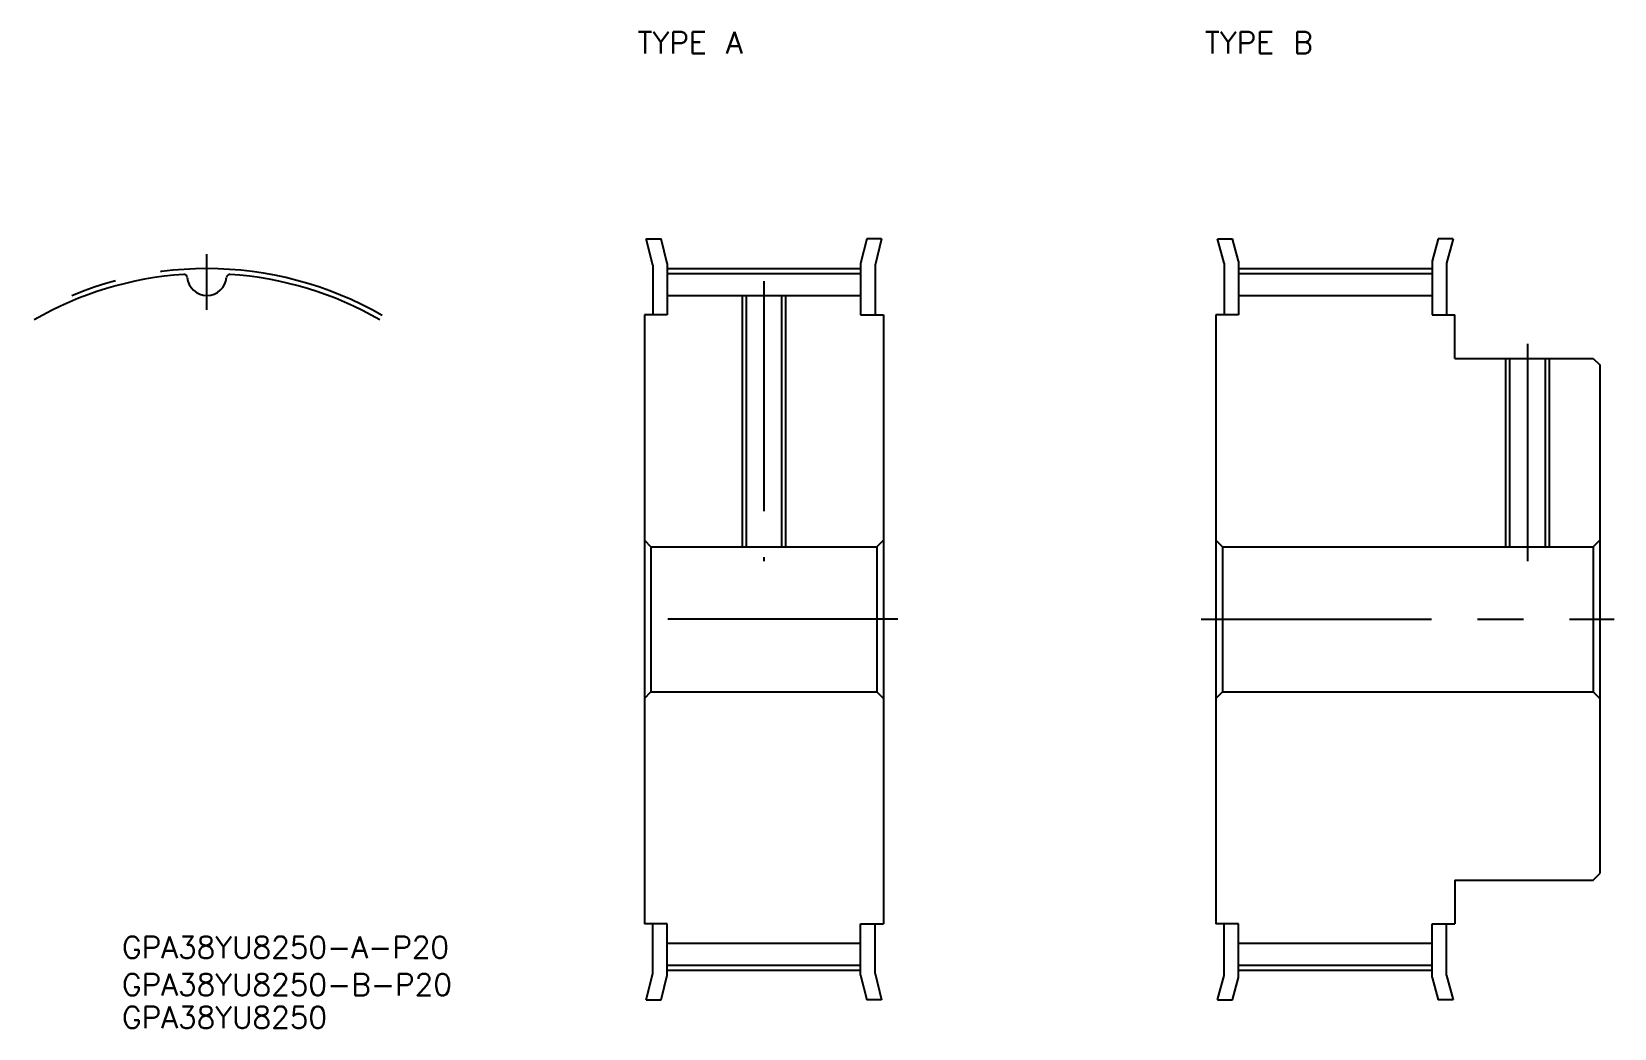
# Model space of a CAD drawing. Extents: x -24 to 194, y -56 to 81.
import ezdxf

# ---------------------------------------------------------------- set-up
doc = ezdxf.new("R2010")
doc.units = 0
doc.linetypes.add('CENTER', pattern=[50.8, 31.75, -6.35, 6.35, -6.35])
doc.layers.get('0').update_dxf_attribs({"linetype": 'CONTINUOUS'})
doc.layers.add('CENTER', color=1, linetype='CENTER')
doc.styles.get("Standard").update_dxf_attribs({"font": 'txt.shx', "height": 3, "bigfont": 'bigfont.shx'})

msp = doc.modelspace()

# ---------------------------------------------------------------- linework, layer by layer
at = {"color": 7, "linetype": 'CONTINUOUS'}
for p, q in [((60.61, 52.5), (62.67, 52.5)), ((61.51, 48.85), (60.61, 52.5)), ((63.51, 49.1), (62.67, 52.5)), ((91.05, 52.5), (90.21, 49.1)), ((93.11, 52.5), (91.05, 52.5)), ((93.11, 52.5), (92.21, 48.85)), ((139.47, 52.5), (141.54, 52.5)), ((140.37, 49.14), (139.47, 52.5)), ((142.37, 49.41), (141.54, 52.5)), ((169.9, 52.5), (169.07, 49.41)), ((171.97, 52.5), (169.9, 52.5)), ((171.97, 52.5), (171.07, 49.14)), ((61.51, 48.85), (61.51, 42)), ((63.51, 49.1), (63.51, 42)), ((90.21, 49.1), (90.21, 42)), ((92.21, 48.85), (92.21, 42)), ((140.37, 49.14), (140.37, 42)), ((142.37, 49.41), (142.37, 42)), ((169.07, 49.41), (169.07, 42)), ((171.07, 49.14), (171.07, 42)), ((63.51, 47.7), (90.21, 47.7)), ((142.37, 47.7), (169.07, 47.7)), ((63.51, 44.67), (90.21, 44.67)), ((74.4, 44.67), (74.4, 10)), ((79.31, 44.67), (79.31, 10)), ((142.37, 44.67), (169.07, 44.67)), ((60.36, 42), (60.36, -42)), ((63.51, 42), (60.36, 42)), ((90.21, 42), (93.36, 42)), ((93.36, 42), (93.36, -42)), ((139.22, 42), (139.22, -42)), ((142.37, 42), (139.22, 42)), ((169.07, 42), (172.22, 42)), ((172.22, 36), (172.22, 42)), ((172.22, 36), (191.32, 36)), ((179.77, 36), (179.77, 10)), ((184.68, 36), (184.68, 10)), ((191.32, 36), (192.22, 35.09)), ((192.22, 35.09), (192.22, -35.09)), ((60.36, 10.91), (61.26, 10)), ((61.26, 10), (92.45, 10)), ((61.26, 10), (61.26, -10)), ((93.36, 10.91), (92.45, 10)), ((92.45, 10), (92.45, -10)), ((139.22, 10.91), (140.13, 10)), ((140.13, 10), (191.32, 10)), ((140.13, 10), (140.13, -10)), ((192.22, 10.91), (191.32, 10)), ((191.32, 10), (191.32, -10)), ((60.36, -10.91), (61.26, -10)), ((61.26, -10), (92.45, -10)), ((93.36, -10.91), (92.45, -10)), ((139.22, -10.91), (140.13, -10)), ((140.13, -10), (191.32, -10)), ((192.22, -10.91), (191.32, -10)), ((172.22, -36), (191.32, -36)), ((172.22, -36), (172.22, -42)), ((191.32, -36), (192.22, -35.09)), ((63.51, -42), (60.36, -42)), ((61.51, -48.86), (61.51, -42)), ((63.51, -49.1), (63.51, -42)), ((90.21, -42), (93.36, -42)), ((90.21, -49.1), (90.21, -42)), ((92.21, -48.86), (92.21, -42)), ((142.37, -42), (139.22, -42)), ((140.37, -49.15), (140.37, -42)), ((142.37, -49.41), (142.37, -42)), ((169.07, -42), (172.22, -42)), ((169.07, -49.41), (169.07, -42)), ((171.07, -49.15), (171.07, -42)), ((63.51, -44.68), (90.21, -44.68)), ((142.37, -44.68), (169.07, -44.68)), ((63.51, -47.7), (90.21, -47.7)), ((142.37, -47.7), (169.07, -47.7)), ((60.61, -52.5), (61.51, -48.86)), ((62.67, -52.5), (63.51, -49.1)), ((90.21, -49.1), (91.05, -52.5)), ((92.21, -48.86), (93.11, -52.5)), ((139.47, -52.5), (140.37, -49.15)), ((141.54, -52.5), (142.37, -49.41)), ((169.07, -49.41), (169.9, -52.5)), ((171.07, -49.15), (171.97, -52.5)), ((60.61, -52.5), (62.67, -52.5)), ((93.11, -52.5), (91.05, -52.5)), ((139.47, -52.5), (141.54, -52.5)), ((171.97, -52.5), (169.9, -52.5))]:
    msp.add_line(p, q, dxfattribs=at)
at = {"color": 3, "linetype": 'CONTINUOUS'}
for p, q in [((73.86, 44.67), (73.86, 10)), ((79.86, 44.67), (79.86, 10)), ((179.22, 36), (179.22, 10)), ((185.22, 36), (185.22, 10))]:
    msp.add_line(p, q, dxfattribs=at)
at = {"color": 7, "linetype": 'CONTINUOUS'}
for centre, radius, start, end in [((0, 0), 47.7, 93.8361, 120), ((-3.16, 47.14), 0.453, 4.5556, 93.8361), ((0, 47.39), 2.72, 184.5556, 355.4444), ((3.16, 47.14), 0.453, 86.1639, 175.4444), ((0, 0), 47.7, 60, 86.1639)]:
    msp.add_arc(centre, radius, start, end, dxfattribs=at)
at = {"layer": 'CENTER', "color": 1, "linetype": 'CENTER'}
for p, q in [((0, 42.68), (0, 50.39)), ((63.51, 48.38), (90.21, 48.38)), ((142.37, 48.38), (169.07, 48.38)), ((76.86, 46.67), (76.86, 8)), ((182.22, 38), (182.22, 8)), ((95.36, 0), (58.36, 0)), ((137.22, 0), (194.22, 0)), ((63.51, -48.39), (90.21, -48.39)), ((142.37, -48.39), (169.07, -48.39))]:
    msp.add_line(p, q, dxfattribs=at)
msp.add_arc((0, 0), 48.38, 60, 120, dxfattribs=at)

# ---------------------------------------------------------------- texts
at = {"color": 7, "linetype": 'CONTINUOUS'}
for s, p in [('TYPE A', (59.44, 78.07)), ('TYPE B', (137.73, 78.07)), ('GPA38YU8250-A-P20', (-11.71, -46.76)), ('GPA38YU8250-B-P20', (-11.71, -51.89)), ('GPA38YU8250', (-11.71, -56.43))]:
    msp.add_text(s, height=3, dxfattribs=at).set_placement(p)

doc.saveas('drawing.dxf')
